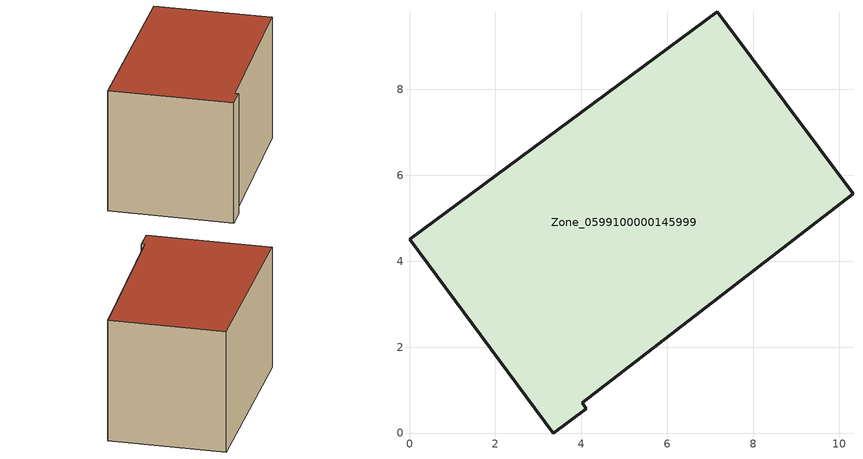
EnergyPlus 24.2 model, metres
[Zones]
Zone_0599100000145999
 floor ground (C_G): 0,4.51 7.16,9.8 10.32,5.57 4.02,0.7 4.11,0.57 3.34,0 z0
 wall outside (C_F): 7.16,9.8 0,4.51 3.34,0 4.11,0.57 4.02,0.7 10.32,5.57 7.16,9.8 z0:5.76
 roof outside (C_R): 0,4.51 3.34,0 4.11,0.57 4.02,0.7 10.32,5.57 7.16,9.8 z5.76
[BUILDING]
Pand.0599100000145999: North Axis=0; Terrain=City; Loads Convergence Tolerance Value=0.04; Temperature Convergence Tolerance Value=0.4; Solar Distribution=FullExterior; Maximum Number of Warmup Days=25; Minimum Number of Warmup Days=1
[Site:Location]
Rotterdam.The.Hague.AP_ZH_NLD Design_Conditions: Latitude=51.96; Longitude=4.45; Time Zone=1; Elevation=-4.5
[SITE:GROUNDTEMPERATURE:BUILDINGSURFACE]
18, 18, 18, 18, 18, 18, 18, 18, 18, 18, 18, 18
[MATERIAL] Thermal Absorptance=0.9; Solar Absorptance=0.7; Visible Absorptance=0.7
Name | Roughness | Thickness | Conductivity | Density | Specific Heat
G.TC.1975-1991 | MediumSmooth | 0.15 | 0.288461 | 540 | 1210
F.TC.1975-1991 | Rough | 0.3 | 0.230769 | 1920 | 840
R.TC.1975-1991 | MediumRough | 0.2 | 0.153846 | 1500 | 1000
[CONSTRUCTION]
C_G: G.TC.1975-1991
C_F: F.TC.1975-1991
C_R: R.TC.1975-1991
[ZONE]
Zone_0599100000145999: Type=1; Multiplier=1; Ceiling Height=Autocalculate; Volume=Autocalculate; Floor Area=autocalculate; Part of Total Floor Area=Yes
[ZONEINFILTRATION:DESIGNFLOWRATE]
Infil_Zone_0599100000145999: Zone or ZoneList or Space or SpaceList=Zone_0599100000145999; Schedule=AlwaysOn; Design Flow Rate Calculation Method=Flow/Area; Flow Rate per Floor Area=0.003; Constant Term Coefficient=1; Temperature Term Coefficient=0; Velocity Term Coefficient=0; Velocity Squared Term Coefficient=0
[HVACTEMPLATE:ZONE:IDEALLOADSAIRSYSTEM]
Zone_0599100000145999: Maximum Heating Supply Air Temperature=50; Minimum Cooling Supply Air Temperature=13; Maximum Heating Supply Air Humidity Ratio=0.0156; Minimum Cooling Supply Air Humidity Ratio=0.0077; Heating Limit=NoLimit; Cooling Limit=NoLimit; Dehumidification Control Type=ConstantSensibleHeatRatio; Cooling Sensible Heat Ratio=0.7; Dehumidification Setpoint=60; Humidification Control Type=None; Humidification Setpoint=30; Outdoor Air Method=None; Outdoor Air Flow Rate per Person=0.00944; Outdoor Air Flow Rate per Zone Floor Area=0; Outdoor Air Flow Rate per Zone=0; Demand Controlled Ventilation Type=None; Outdoor Air Economizer Type=NoEconomizer; Heat Recovery Type=None; Sensible Heat Recovery Effectiveness=0.7; Latent Heat Recovery Effectiveness=0.65
[ZONECONTROL:THERMOSTAT]
ThermostatControl_Zone_0599100000145999: Zone or ZoneList=Zone_0599100000145999; Control Type Schedule=DualSetpointControlType; Control 1=Thermostat_Zone_0599100000145999; Temperature Difference Between Cutout And Setpoint=0
[THERMOSTATSETPOINT:DUALSETPOINT]
Thermostat_Zone_0599100000145999: Heating Setpoint Temperature Schedule=HeatingSetpoint_Zone_0599100000145999; Cooling Setpoint Temperature Schedule=CoolingSetpoint_Zone_0599100000145999
[SCHEDULE:COMPACT]
HeatingSetpoint_Zone_0599100000145999: Through: 12/31, For: AllDays, Until: 24:00, 21
CoolingSetpoint_Zone_0599100000145999: Through: 12/31, For: AllDays, Until: 24:00, 24
DualSetpointControlType: Through: 12/31, For: AllDays, Until: 24:00, 4
AlwaysOn: Through: 12/31, For: AllDays, Until: 24:00, 1
